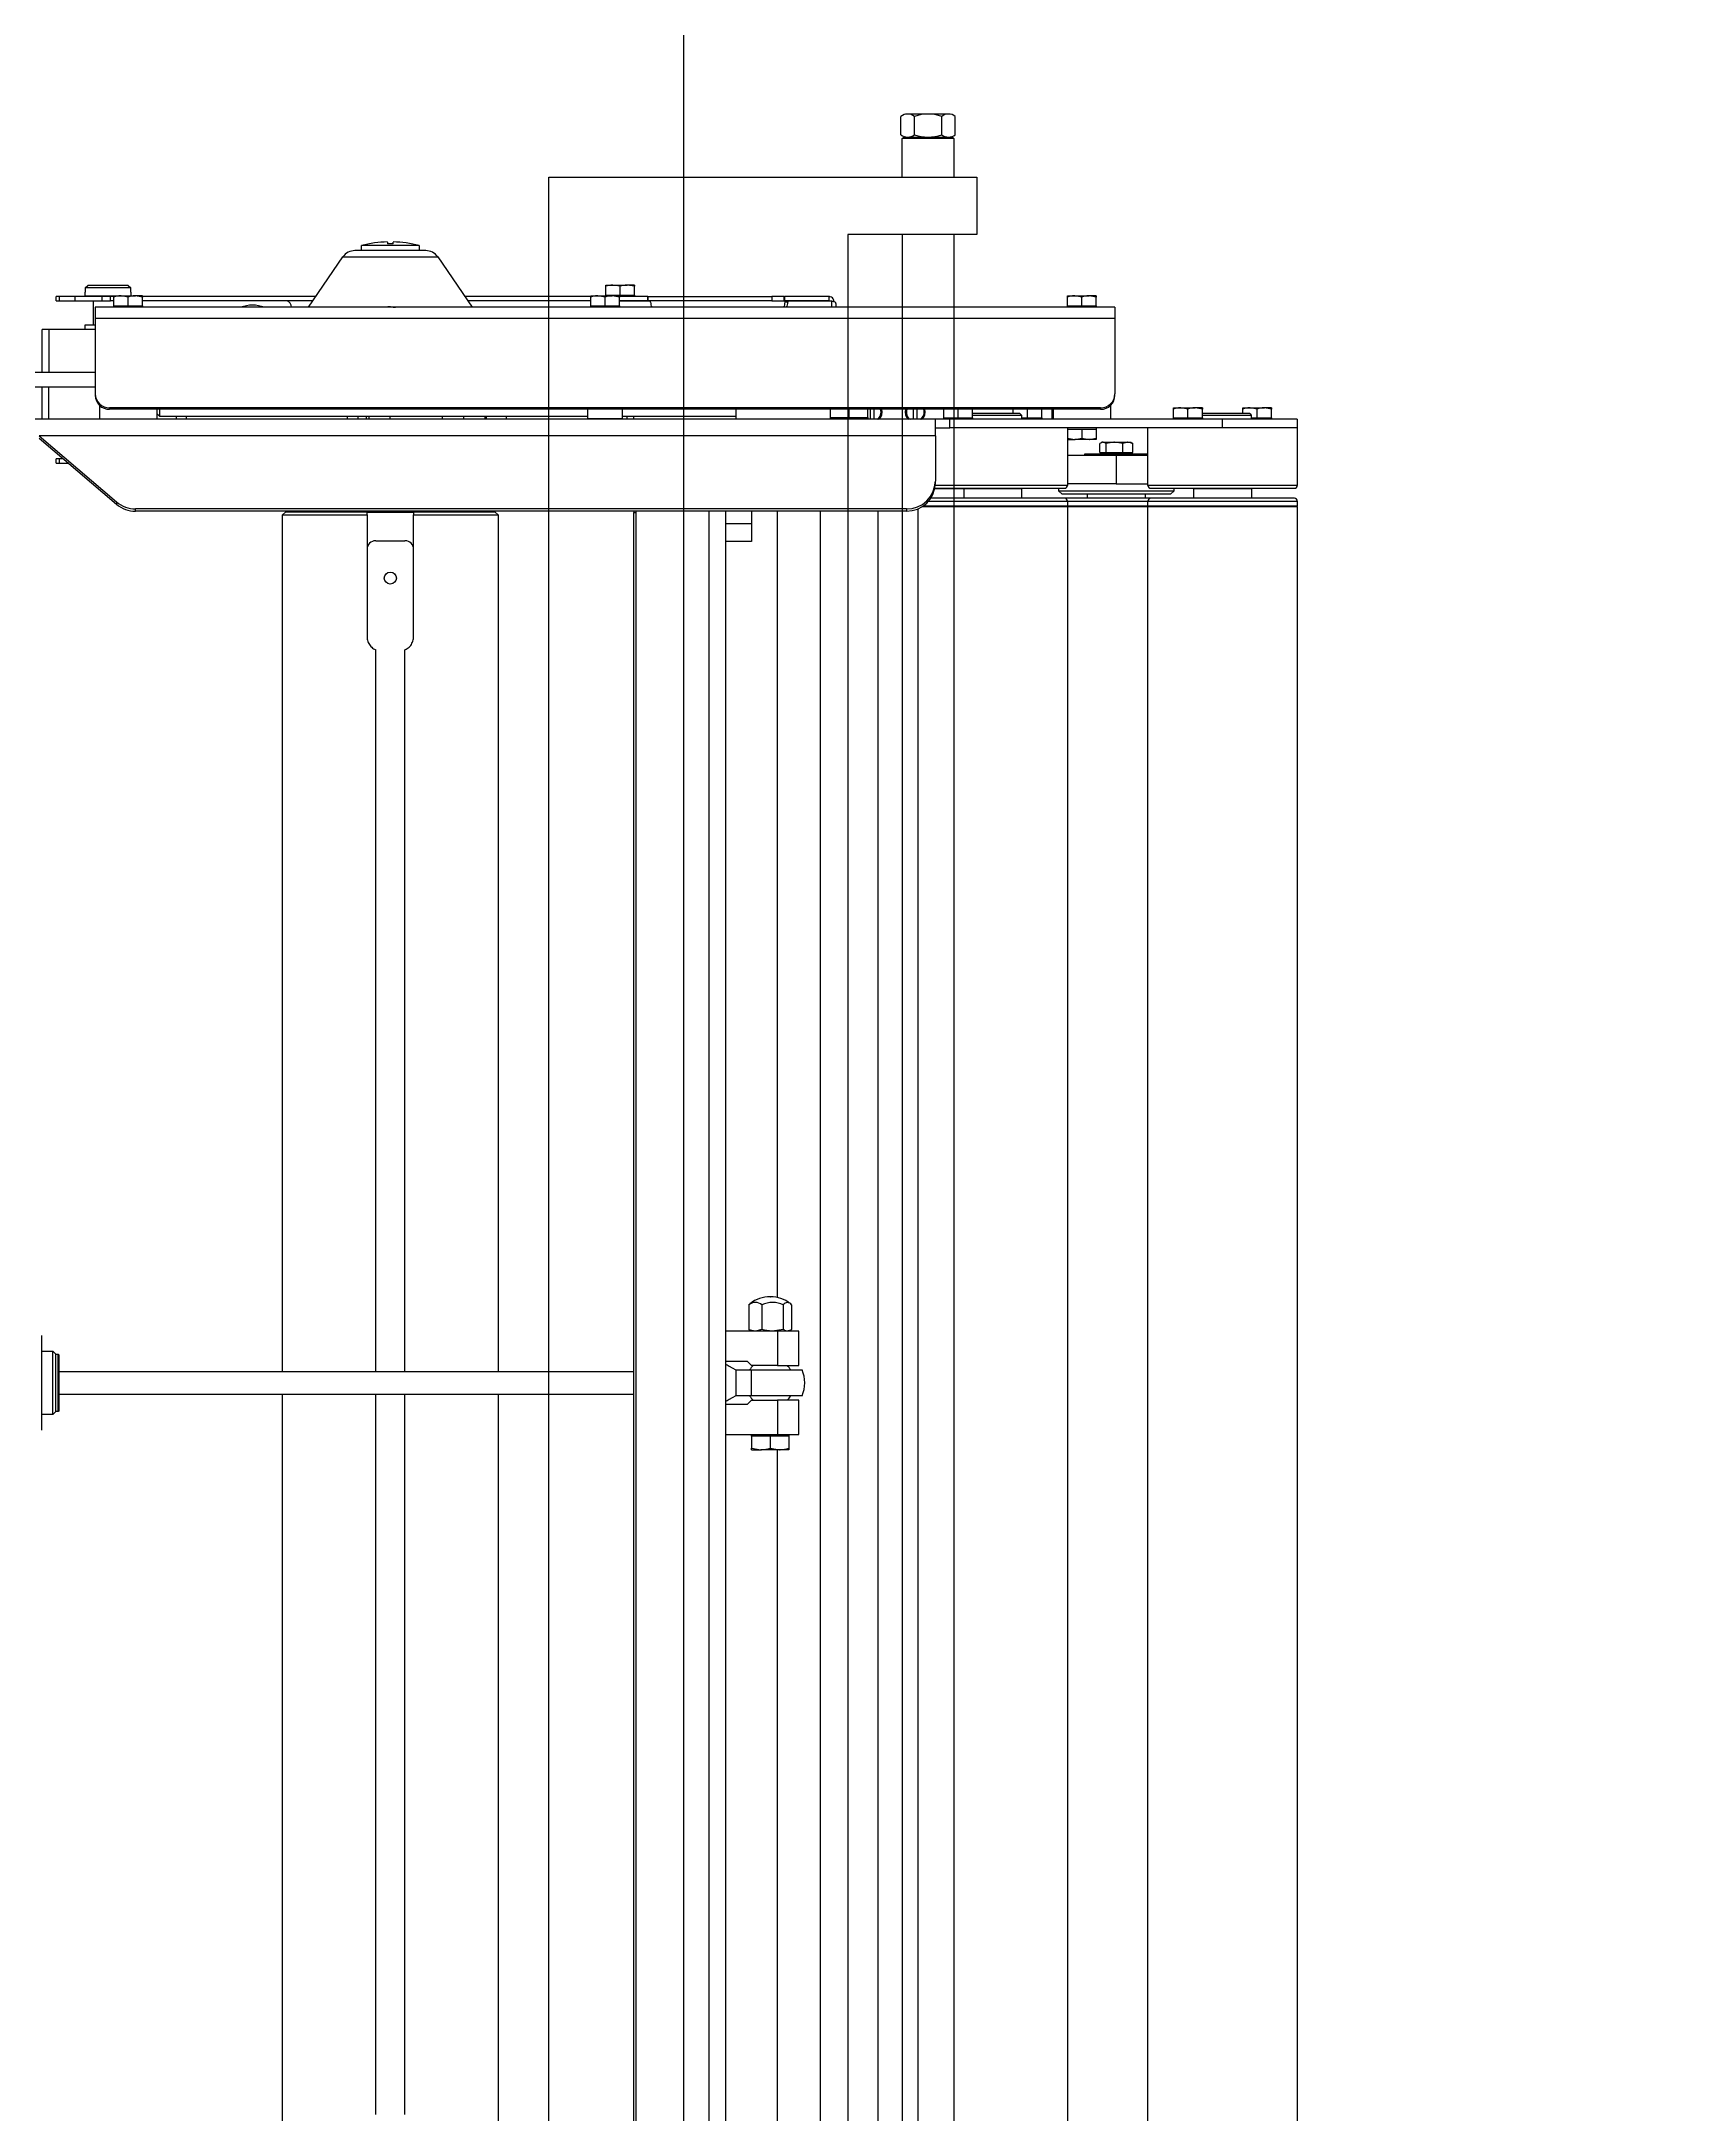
# Model space of a CAD drawing. Header units: inches. Extents: x -955375 to 106222, y -96450 to 64845.
# Drawn here: x 16729 to 17300, y 27020 to 27742 of the extents above; entities that cross this region are included whole.
import ezdxf

# ---------------------------------------------------------------- set-up
doc = ezdxf.new("R2010")
doc.units = ezdxf.units.IN
doc.header["$MEASUREMENT"] = 0
doc.linetypes.add('CONTINUA', pattern=[0])
doc.layers.add('ACHUTECH', color=24, linetype='Continuous', lineweight=18)
doc.layers.add('DIBUJO', color=2, linetype='Continuous')
doc.layers.add('P-EQUIPO NUEVO', color=134, linetype='Continuous')
doc.styles.get("Standard").update_dxf_attribs({"font": 'isocp2.shx'})
doc.dimstyles.new('SUPERPEQUEÑA', dxfattribs={"dimtxt": 0.1, "dimasz": 0.05, "dimexe": 0.1, "dimexo": 0.15, "dimgap": 0.05, "dimtad": 1, "dimzin": 0, "dimdsep": 46, "dimtxsty": 'Standard', "dimblk1": 'CRUZZ', "dimblk2": 'CRUZZ', "dimsah": 1, "dimcen": 0.03, "dimse1": 1, "dimse2": 1, "dimclrd": 109, "dimclre": 4, "dimclrt": 173, "dimadec": 0, "dimazin": 0, "dimtfac": 1, "dimtix": 1, "dimtmove": 1, "dimatfit": 3, "dimldrblk": 'CRUZZ', "dimfxl": 1, "dimtolj": 1, "dimtzin": 0, "dimlwd": -1, "dimarcsym": 0})

# ---------------------------------------------------------------- blocks, each defined once
blk = doc.blocks.new('CRUZ')
at = {"layer": 'DIBUJO', "color": 7, "lineweight": -3}
for p, q in [((-0.2, 0), (0.2, 0)), ((0, 0.2), (0, -0.2))]:
    blk.add_line(p, q, dxfattribs=at)
at = {"layer": 'DIBUJO', "color": 7, "lineweight": -3, "const_width": 0.05}
blk.add_lwpolyline([(0, 0, 1), (0, 0, 1)], format="xyb", close=True, dxfattribs=at)
blk = doc.blocks.new('CRUZZ')
at = {"layer": 'DIBUJO', "color": 3, "xscale": 10, "yscale": 10, "zscale": 10}
blk.add_blockref('CRUZ', (0, 0), dxfattribs=at)
blk = doc.blocks.new('*D185')
at = {"layer": 'ACHUTECH', "color": 7, "ltscale": 500, "transparency": 16777216}
blk.add_line((5118.65, 54499.15), (5118.65, 25409.93), dxfattribs=at)
at = {"layer": 'Defpoints', "color": 0, "linetype": 'CONTINUA', "ltscale": 500, "transparency": 16777216}
for p in [(26169.23, 54499.2), (5118.65, 25409.88), (6592.24, 25409.88)]:
    blk.add_point(p, dxfattribs=at)
at = {"layer": 'ACHUTECH', "color": 7, "linetype": 'CONTINUA', "ltscale": 500, "transparency": 16777216, "xscale": 0.05, "yscale": 0.05, "zscale": 0.05}
for p, rotation in [((5118.65, 54499.2), 90), ((5118.65, 25409.88), 270)]:
    blk.add_blockref('CRUZZ', p, dxfattribs=dict(at, rotation=rotation))
at = {"layer": 'ACHUTECH', "color": 7, "linetype": 'CONTINUA', "lineweight": 13, "ltscale": 500, "transparency": 16777216, "insert": (5118.56, 39954.54), "char_height": 0.15, "attachment_point": 5, "rotation": 90}
blk.add_mtext('\\A1;29089.32', dxfattribs=at)
blk = doc.blocks.new('*D201')
at = {"layer": 'ACHUTECH', "color": 7, "ltscale": 500, "transparency": 16777216}
blk.add_line((4340.12, 59153.03), (4340.12, 15437.33), dxfattribs=at)
at = {"layer": 'Defpoints', "color": 0, "linetype": 'CONTINUA', "ltscale": 500, "transparency": 16777216}
for p in [(21639.15, 59153.08), (4340.12, 15437.28), (6285.39, 15437.28)]:
    blk.add_point(p, dxfattribs=at)
at = {"layer": 'ACHUTECH', "color": 7, "linetype": 'CONTINUA', "ltscale": 500, "transparency": 16777216, "xscale": 0.05, "yscale": 0.05, "zscale": 0.05}
for p, rotation in [((4340.12, 59153.08), 90), ((4340.12, 15437.28), 270)]:
    blk.add_blockref('CRUZZ', p, dxfattribs=dict(at, rotation=rotation))
at = {"layer": 'ACHUTECH', "color": 7, "linetype": 'CONTINUA', "lineweight": 13, "ltscale": 500, "transparency": 16777216, "insert": (4340.02, 37295.18), "char_height": 0.15, "attachment_point": 5, "rotation": 90}
blk.add_mtext('\\A1;43715.81', dxfattribs=at)
blk = doc.blocks.new('termoformadora 2')
for p, q in [((132322.17, -8736.22), (132322.17, -9768.45)), ((132369.17, -8828.77), (132369.17, -9667.16)), ((132228.17, -9647.16), (132228.17, -8848.77)), ((132246.17, -9647.16), (132246.17, -8848.77)), ((132265.17, -9647.16), (132265.17, -8848.77)), ((132108.64, -9552.36), (132108.64, -8942.36)), ((132160.64, -8942.36), (132160.64, -9552.36)), ((132188.64, -9552.36), (132188.64, -8942.36)), ((132240.64, -8943.04), (132240.64, -9551.69)), ((132254.64, -9550.89), (132254.64, -8943.84)), ((132274.64, -8943.84), (132274.64, -9550.89)), ((132289.64, -8943.84), (132289.64, -9224.06)), ((132307.64, -8943.84), (132307.64, -9550.89)), ((132313.42, -8943.84), (132313.42, -9550.89)), ((132338.84, -8944.36), (132338.84, -9550.36)), ((132339.62, -8944.36), (132339.62, -9550.36)), ((132386.89, -9243.36), (132386.89, -8948.09)), ((132461.89, -8948.09), (132461.89, -9243.36)), ((132419.29, -8992.59), (132419.29, -9243.36)), ((132429.49, -8992.59), (132429.49, -9243.36)), ((132285.64, -9224.06), (132288.89, -9224.06)), ((132285.64, -9228.76), (132285.64, -9224.65)), ((132288.89, -9224.06), (132295.39, -9224.06)), ((132292.14, -9224.65), (132288.89, -9224.06)), ((132292.14, -9228.76), (132292.14, -9224.65)), ((132298.64, -9224.65), (132295.39, -9224.06)), ((132298.64, -9224.06), (132295.39, -9224.06)), ((132298.64, -9228.76), (132298.64, -9224.65)), ((132282.14, -9229.36), (132282.14, -9241.36)), ((132289.64, -9229.36), (132282.14, -9229.36)), ((132285.64, -9229.36), (132285.64, -9228.76)), ((132285.64, -9228.76), (132288.89, -9228.76)), ((132288.89, -9228.76), (132292.14, -9228.76)), ((132307.64, -9229.36), (132289.64, -9229.36)), ((132289.64, -9241.36), (132289.64, -9229.36)), ((132292.14, -9228.76), (132295.39, -9228.76)), ((132295.39, -9228.76), (132298.64, -9228.76)), ((132298.64, -9228.76), (132298.64, -9229.36)), ((132545.84, -9239.11), (132545.84, -9230.86)), ((132539.84, -9237.56), (132540.04, -9237.36)), ((132539.84, -9257.16), (132539.84, -9237.56)), ((132540.04, -9237.36), (132540.84, -9237.36)), ((132540.04, -9237.36), (132540.04, -9257.36)), ((132540.84, -9237.36), (132541.84, -9236.36)), ((132540.84, -9237.36), (132540.84, -9257.36)), ((132541.84, -9236.36), (132545.84, -9236.36)), ((132541.84, -9236.36), (132541.84, -9258.36)), ((132545.84, -9255.61), (132545.84, -9239.11)), ((132281.02, -9242.86), (132298.75, -9242.86)), ((132282.14, -9241.36), (132289.64, -9241.36)), ((132298.64, -9241.36), (132289.64, -9241.36)), ((132300.14, -9239.86), (132298.64, -9241.36)), ((132298.75, -9242.86), (132304.14, -9242.86)), ((132298.75, -9251.86), (132298.75, -9242.86)), ((132300.14, -9239.86), (132307.64, -9239.86)), ((132304.14, -9242.86), (132305.44, -9242.11)), ((132304.14, -9251.86), (132304.14, -9242.86)), ((132305.44, -9242.11), (132306.46, -9241.53)), ((132306.46, -9241.53), (132307.15, -9241.13)), ((132307.15, -9241.13), (132307.5, -9240.93)), ((132307.5, -9240.93), (132307.55, -9240.9)), ((132307.55, -9240.9), (132307.64, -9240.9)), ((132339.62, -9243.36), (132539.84, -9243.36)), ((132298.75, -9251.86), (132281.02, -9251.86)), ((132282.14, -9253.36), (132282.14, -9265.36)), ((132289.64, -9253.36), (132282.14, -9253.36)), ((132289.64, -9253.36), (132298.64, -9253.36)), ((132289.64, -9265.36), (132289.64, -9253.36)), ((132298.64, -9253.36), (132300.14, -9254.86)), ((132304.14, -9251.86), (132298.75, -9251.86)), ((132305.44, -9252.62), (132304.14, -9251.86)), ((132306.46, -9253.2), (132305.44, -9252.62)), ((132307.15, -9253.6), (132306.46, -9253.2)), ((132307.5, -9253.8), (132307.15, -9253.6)), ((132307.55, -9253.83), (132307.5, -9253.8)), ((132307.64, -9253.83), (132307.55, -9253.83)), ((132539.84, -9251.36), (132339.62, -9251.36)), ((132386.89, -9549.59), (132386.89, -9251.36)), ((132419.29, -9251.36), (132419.29, -9502.59)), ((132429.49, -9251.36), (132429.49, -9502.59)), ((132461.89, -9251.36), (132461.89, -9549.59)), ((132307.64, -9254.86), (132300.14, -9254.86)), ((132540.04, -9257.36), (132539.84, -9257.16)), ((132540.84, -9257.36), (132540.04, -9257.36)), ((132541.84, -9258.36), (132540.84, -9257.36)), ((132545.84, -9258.36), (132541.84, -9258.36)), ((132545.84, -9263.86), (132545.84, -9255.61)), ((132282.14, -9265.36), (132289.64, -9265.36)), ((132284.7, -9274.57), (132284.7, -9265.95)), ((132285.11, -9265.67), (132285.64, -9265.36)), ((132287.58, -9265.95), (132291.3, -9265.36)), ((132287.58, -9274.57), (132287.58, -9265.95)), ((132289.64, -9265.36), (132307.64, -9265.36)), ((132295.02, -9265.95), (132297.3, -9265.36)), ((132295.02, -9274.57), (132295.02, -9265.95)), ((132298.64, -9265.36), (132299.18, -9265.67)), ((132299.58, -9265.95), (132299.16, -9265.74)), ((132299.58, -9274.57), (132299.58, -9265.95)), ((132299.18, -9274.96), (132299.24, -9274.91)), ((132299.24, -9274.91), (132299.58, -9274.57)), ((132289.64, -9277.09), (132289.64, -9550.89)), ((132292.21, -9277.36), (132292.07, -9277.36)), ((132292.21, -9277.36), (132292.21, -9277.36)), ((132416.29, -9507.17), (132416.29, -9549.59)), ((132432.49, -9549.59), (132432.49, -9507.17)), ((132298.64, -9540.36), (132307.64, -9540.36)), ((132298.64, -9546.47), (132298.64, -9540.36)), ((132429.49, -9540.59), (132419.29, -9540.59)), ((132298.64, -9550.89), (132298.64, -9546.47)), ((132298.64, -9546.47), (132307.64, -9546.47)), ((132387.89, -9550.59), (132386.89, -9549.59)), ((132416.29, -9549.59), (132386.89, -9549.59)), ((132416.29, -9550.59), (132416.29, -9549.59)), ((132461.89, -9549.59), (132432.49, -9549.59)), ((132432.49, -9549.59), (132432.49, -9550.59)), ((132461.89, -9549.59), (132460.89, -9550.59)), ((132108.64, -9552.66), (132108.94, -9552.36)), ((132108.64, -9552.36), (132160.64, -9552.36)), ((132108.64, -9554.36), (132108.64, -9552.66)), ((132108.64, -9552.66), (132160.64, -9552.66)), ((132160.64, -9554.36), (132108.64, -9554.36)), ((132109.64, -9555.36), (132159.64, -9555.36)), ((132124.64, -9558.76), (132124.64, -9555.36)), ((132144.64, -9555.36), (132144.64, -9558.76)), ((132151.64, -9557.86), (132152.64, -9556.86)), ((132190.64, -9556.86), (132152.64, -9556.86)), ((132159.64, -9555.36), (132189.64, -9555.36)), ((132160.34, -9552.36), (132160.64, -9552.66)), ((132160.64, -9552.36), (132188.64, -9552.36)), ((132160.64, -9552.66), (132160.64, -9554.36)), ((132160.64, -9552.66), (132188.64, -9552.66)), ((132188.64, -9554.36), (132160.64, -9554.36)), ((132161.64, -9556.86), (132161.64, -9555.36)), ((132181.64, -9555.36), (132181.64, -9556.86)), ((132188.64, -9552.66), (132188.94, -9552.36)), ((132188.64, -9552.36), (132239.33, -9552.36)), ((132188.64, -9554.36), (132188.64, -9552.66)), ((132188.64, -9552.66), (132238.86, -9552.66)), ((132236.96, -9554.36), (132188.64, -9554.36)), ((132189.64, -9555.36), (132236.2, -9555.36)), ((132190.64, -9556.86), (132191.64, -9557.86)), ((132204.64, -9558.76), (132204.64, -9555.36)), ((132224.64, -9555.36), (132224.64, -9558.76)), ((132244.64, -9550.89), (132513.11, -9550.89)), ((132244.64, -9551.66), (132244.64, -9550.89)), ((132244.64, -9551.66), (132513.11, -9551.66)), ((132338.84, -9550.36), (132338.83, -9550.89)), ((132339.62, -9550.36), (132338.84, -9550.36)), ((132339.61, -9550.89), (132339.62, -9550.36)), ((132387.89, -9550.59), (132416.29, -9550.59)), ((132399.39, -9550.89), (132399.39, -9550.59)), ((132432.49, -9550.59), (132416.29, -9550.59)), ((132432.49, -9550.59), (132460.89, -9550.59)), ((132449.39, -9550.59), (132449.39, -9550.89)), ((132513.11, -9550.89), (132513.11, -9551.66)), ((132546.68, -9576.31), (132519.73, -9553.31)), ((132519.73, -9554.08), (132519.73, -9553.31)), ((132546.68, -9577.08), (132519.73, -9554.08)), ((132108.64, -9579.86), (132108.64, -9559.86)), ((132108.64, -9559.86), (132160.64, -9559.86)), ((132159.64, -9558.86), (132109.64, -9558.86)), ((132124.74, -9558.86), (132124.64, -9558.76)), ((132144.64, -9558.76), (132124.64, -9558.76)), ((132144.64, -9558.76), (132144.54, -9558.86)), ((132151.64, -9558.86), (132151.64, -9557.86)), ((132151.64, -9557.86), (132191.64, -9557.86)), ((132160.64, -9559.86), (132160.64, -9579.86)), ((132171.64, -9560.36), (132160.64, -9560.36)), ((132171.64, -9560.36), (132188.64, -9560.36)), ((132171.64, -9570.36), (132171.64, -9560.36)), ((132188.64, -9579.86), (132188.64, -9559.86)), ((132188.64, -9559.86), (132234.67, -9559.86)), ((132234.8, -9558.86), (132189.64, -9558.86)), ((132191.64, -9557.86), (132191.64, -9558.86)), ((132204.74, -9558.86), (132204.64, -9558.76)), ((132224.64, -9558.76), (132204.64, -9558.76)), ((132224.64, -9558.76), (132224.54, -9558.86)), ((132224.74, -9558.86), (132224.64, -9558.76)), ((132234.81, -9558.76), (132224.64, -9558.76)), ((132234.64, -9560.55), (132234.64, -9561.32)), ((132234.64, -9577.08), (132234.64, -9561.32)), ((132171.64, -9570.36), (132160.64, -9570.36)), ((132182.64, -9570.86), (132160.64, -9570.86)), ((132167.67, -9571.36), (132165.92, -9571.36)), ((132165.92, -9571.36), (132165.92, -9574.42)), ((132166.64, -9571.36), (132166.64, -9570.86)), ((132169.43, -9571.36), (132167.67, -9571.36)), ((132172.29, -9571.36), (132169.43, -9571.36)), ((132169.43, -9571.36), (132169.43, -9574.42)), ((132188.64, -9570.36), (132171.64, -9570.36)), ((132175.16, -9571.36), (132172.29, -9571.36)), ((132175.16, -9571.36), (132175.16, -9574.42)), ((132176.26, -9571.36), (132175.16, -9571.36)), ((132177.37, -9571.36), (132176.26, -9571.36)), ((132176.64, -9570.86), (132176.64, -9571.36)), ((132177.37, -9571.36), (132177.37, -9574.42)), ((132182.64, -9570.36), (132182.64, -9570.86)), ((132539.52, -9567.61), (132536.5, -9567.61)), ((132538.25, -9569.11), (132539.52, -9569.11)), ((132540.7, -9567.61), (132539.52, -9567.61)), ((132539.52, -9567.61), (132539.52, -9569.11)), ((132539.52, -9569.11), (132540.7, -9569.11)), ((132540.7, -9567.61), (132540.7, -9569.11)), ((132165.92, -9574.42), (132167.67, -9574.86)), ((132166.64, -9574.86), (132166.23, -9574.63)), ((132167.67, -9574.86), (132166.64, -9574.86)), ((132172.29, -9574.86), (132167.67, -9574.86)), ((132169.43, -9574.42), (132172.29, -9574.86)), ((132176.26, -9574.86), (132172.29, -9574.86)), ((132176.26, -9574.86), (132176.64, -9574.86)), ((132177.06, -9574.63), (132176.64, -9574.86)), ((132178.64, -9575.86), (132181.14, -9575.86)), ((132178.64, -9579.36), (132178.64, -9576.31)), ((132181.14, -9575.86), (132186.14, -9575.86)), ((132183.64, -9576.31), (132181.14, -9575.86)), ((132183.64, -9579.36), (132183.64, -9576.31)), ((132188.64, -9576.31), (132186.14, -9575.86)), ((132188.64, -9575.86), (132186.14, -9575.86)), ((132234.64, -9577.08), (132234.64, -9582.86)), ((132234.64, -9577.08), (132546.68, -9577.08)), ((132108.64, -9582.86), (132108.64, -9579.86)), ((132108.64, -9579.86), (132134.64, -9579.86)), ((132108.64, -9582.86), (132134.64, -9582.86)), ((132117.6, -9583.36), (132117.6, -9582.86)), ((132120.1, -9583.36), (132117.6, -9583.36)), ((132117.6, -9583.36), (132117.6, -9586.42)), ((132122.6, -9583.36), (132120.1, -9583.36)), ((132124.69, -9583.36), (132122.6, -9583.36)), ((132122.6, -9583.36), (132122.6, -9586.42)), ((132124.69, -9584.36), (132124.69, -9582.86)), ((132125.19, -9584.86), (132124.69, -9584.36)), ((132141.69, -9584.36), (132124.69, -9584.36)), ((132125.19, -9584.86), (132140.07, -9584.86)), ((132127.6, -9584.86), (132127.6, -9586.42)), ((132134.64, -9579.86), (132229.64, -9579.86)), ((132134.64, -9579.86), (132134.64, -9582.86)), ((132134.64, -9582.86), (132229.64, -9582.86)), ((132140.07, -9584.86), (132141.69, -9584.86)), ((132141.69, -9583.36), (132141.69, -9582.86)), ((132144.19, -9583.36), (132141.69, -9583.36)), ((132141.69, -9583.36), (132141.69, -9586.42)), ((132146.69, -9583.36), (132144.19, -9583.36)), ((132149.19, -9583.36), (132146.69, -9583.36)), ((132146.69, -9583.36), (132146.69, -9586.42)), ((132151.69, -9583.36), (132149.19, -9583.36)), ((132151.69, -9582.86), (132151.69, -9583.36)), ((132151.69, -9583.36), (132151.69, -9586.42)), ((132173.64, -9587.73), (132173.64, -9582.86)), ((132178.64, -9579.86), (132178.64, -9579.36)), ((132178.64, -9579.36), (132181.14, -9579.36)), ((132181.14, -9579.36), (132183.64, -9579.36)), ((132183.64, -9579.36), (132186.14, -9579.36)), ((132186.14, -9579.36), (132188.64, -9579.36)), ((132193.64, -9586.35), (132193.64, -9582.86)), ((132193.64, -9584.86), (132194.14, -9584.36)), ((132194.14, -9586.35), (132194.14, -9582.86)), ((132197.6, -9583.36), (132197.6, -9582.86)), ((132200.1, -9583.36), (132197.6, -9583.36)), ((132197.6, -9583.36), (132197.6, -9586.35)), ((132202.6, -9583.36), (132200.1, -9583.36)), ((132202.6, -9583.36), (132202.6, -9586.35)), ((132204.69, -9583.36), (132202.6, -9583.36)), ((132204.69, -9584.36), (132204.69, -9582.86)), ((132205.19, -9584.86), (132204.69, -9584.36)), ((132221.69, -9584.36), (132204.69, -9584.36)), ((132205.19, -9584.86), (132220.07, -9584.86)), ((132207.6, -9584.86), (132207.6, -9586.35)), ((132220.07, -9584.86), (132221.69, -9584.86)), ((132221.69, -9583.36), (132221.69, -9582.86)), ((132224.19, -9583.36), (132221.69, -9583.36)), ((132221.69, -9583.36), (132221.69, -9586.35)), ((132226.69, -9583.36), (132224.19, -9583.36)), ((132226.69, -9583.36), (132226.69, -9586.35)), ((132229.19, -9583.36), (132226.69, -9583.36)), ((132231.69, -9583.36), (132229.19, -9583.36)), ((132234.64, -9579.86), (132229.64, -9579.86)), ((132229.64, -9579.86), (132229.64, -9582.86)), ((132229.64, -9582.86), (132234.64, -9582.86)), ((132231.69, -9582.86), (132231.69, -9583.36)), ((132231.69, -9583.36), (132231.69, -9586.35)), ((132234.64, -9582.86), (132555.39, -9582.86)), ((132241.04, -9586.35), (132241.04, -9582.86)), ((132242.24, -9582.86), (132242.24, -9586.35)), ((132256.04, -9586.35), (132256.04, -9582.86)), ((132257.24, -9582.86), (132257.24, -9586.35)), ((132258.14, -9583.46), (132258.14, -9582.86)), ((132261.39, -9583.46), (132258.14, -9583.46)), ((132258.14, -9583.46), (132258.14, -9586.35)), ((132264.64, -9583.46), (132261.39, -9583.46)), ((132267.89, -9583.46), (132264.64, -9583.46)), ((132264.64, -9583.46), (132264.64, -9586.35)), ((132271.14, -9583.46), (132267.89, -9583.46)), ((132271.14, -9582.86), (132271.14, -9583.46)), ((132271.14, -9583.46), (132271.14, -9586.35)), ((132304.14, -9586.35), (132304.14, -9582.86)), ((132304.14, -9583.86), (132343.64, -9583.86)), ((132339.69, -9583.86), (132339.69, -9582.86)), ((132341.89, -9582.86), (132341.89, -9583.86)), ((132343.64, -9583.06), (132343.84, -9582.86)), ((132343.64, -9586.35), (132343.64, -9583.06)), ((132343.64, -9583.06), (132355.64, -9583.06)), ((132355.44, -9582.86), (132355.64, -9583.06)), ((132355.64, -9583.06), (132355.64, -9586.35)), ((132355.64, -9583.86), (132504.64, -9583.86)), ((132383.89, -9582.86), (132383.89, -9583.86)), ((132390.89, -9582.86), (132390.89, -9583.86)), ((132391.39, -9582.86), (132391.39, -9583.86)), ((132398.89, -9583.86), (132398.89, -9582.86)), ((132406.39, -9583.86), (132406.39, -9582.86)), ((132424.39, -9582.86), (132424.39, -9583.86)), ((132431.89, -9583.86), (132431.89, -9582.86)), ((132432.83, -9583.86), (132432.83, -9582.86)), ((132435.58, -9582.86), (132435.58, -9583.86)), ((132439.37, -9583.86), (132439.37, -9582.86)), ((132495.33, -9582.86), (132495.33, -9583.86)), ((132498.92, -9583.86), (132498.92, -9582.86)), ((132504.64, -9583.86), (132505.64, -9584.86)), ((132504.64, -9583.86), (132504.64, -9586.35)), ((132505.64, -9586.35), (132505.64, -9582.86)), ((132525.64, -9587.73), (132525.64, -9582.86)), ((132543.24, -9582.86), (132543.24, -9594.11)), ((132545.6, -9582.86), (132545.6, -9594.11)), ((132117.6, -9586.42), (132120.1, -9586.86)), ((132117.6, -9586.86), (132120.1, -9586.86)), ((132125.1, -9586.86), (132120.1, -9586.86)), ((132122.6, -9586.42), (132125.1, -9586.86)), ((132127.6, -9586.86), (132125.1, -9586.86)), ((132141.69, -9586.42), (132144.19, -9586.86)), ((132141.69, -9586.86), (132144.19, -9586.86)), ((132149.19, -9586.86), (132144.19, -9586.86)), ((132146.69, -9586.42), (132149.19, -9586.86)), ((132151.69, -9586.86), (132149.19, -9586.86)), ((132172.14, -9591.18), (132172.14, -9591.69)), ((132172.14, -9618.01), (132172.14, -9591.69)), ((132177.14, -9586.35), (132522.14, -9586.35)), ((132177.14, -9586.86), (132177.14, -9586.35)), ((132177.14, -9586.86), (132522.14, -9586.86)), ((132522.14, -9586.35), (132522.14, -9586.86)), ((132527.14, -9591.69), (132527.14, -9591.18)), ((132527.14, -9618.01), (132527.14, -9591.69)), ((132527.14, -9594.11), (132658.89, -9594.11)), ((132527.14, -9599.11), (132658.89, -9599.11)), ((132543.24, -9614.11), (132543.24, -9599.11)), ((132545.6, -9599.11), (132545.6, -9614.11)), ((132527.14, -9614.11), (132543.24, -9614.11)), ((132530.68, -9614.11), (132530.68, -9615.71)), ((132543.24, -9614.11), (132545.6, -9614.11)), ((132172.14, -9621.86), (132172.14, -9618.01)), ((132172.14, -9618.01), (132527.14, -9618.01)), ((132172.14, -9621.86), (132527.14, -9621.86)), ((132178.64, -9622.36), (132178.64, -9621.86)), ((132188.64, -9621.86), (132188.64, -9622.36)), ((132269.35, -9623.24), (132269.35, -9621.86)), ((132270.73, -9621.86), (132270.73, -9624.04)), ((132344.64, -9622.36), (132344.64, -9621.86)), ((132354.64, -9621.86), (132354.64, -9622.36)), ((132407.9, -9639.43), (132395.93, -9621.86)), ((132423.38, -9621.97), (132422.54, -9621.86)), ((132424.32, -9622.01), (132423.38, -9621.97)), ((132424.46, -9622.01), (132424.32, -9622.01)), ((132424.46, -9622.01), (132424.46, -9622.01)), ((132452.86, -9621.86), (132440.88, -9639.43)), ((132510.64, -9622.36), (132510.64, -9621.86)), ((132520.64, -9621.86), (132520.64, -9622.36)), ((132530.68, -9615.71), (132527.14, -9615.71)), ((132527.14, -9621.86), (132527.14, -9618.01)), ((132527.68, -9615.71), (132527.68, -9624.11)), ((132181.14, -9622.36), (132178.64, -9622.36)), ((132178.64, -9622.36), (132178.64, -9625.42)), ((132178.64, -9625.42), (132181.14, -9625.86)), ((132178.64, -9625.86), (132181.14, -9625.86)), ((132183.64, -9622.36), (132181.14, -9622.36)), ((132186.14, -9625.86), (132181.14, -9625.86)), ((132183.64, -9622.36), (132183.64, -9625.42)), ((132186.14, -9622.36), (132183.64, -9622.36)), ((132183.64, -9625.42), (132186.14, -9625.86)), ((132188.64, -9622.36), (132186.14, -9622.36)), ((132188.64, -9625.86), (132186.14, -9625.86)), ((132188.64, -9622.36), (132188.64, -9625.42)), ((132270.73, -9624.04), (132286, -9624.04)), ((132271.75, -9625.61), (132271.75, -9624.11)), ((132271.75, -9624.11), (132287.01, -9624.11)), ((132271.75, -9625.61), (132287.01, -9625.61)), ((132286, -9624.04), (132286, -9623.61)), ((132286, -9623.61), (132286.97, -9623.61)), ((132286.97, -9624.04), (132286, -9624.04)), ((132286.97, -9623.61), (132286.97, -9624.04)), ((132287.01, -9624.11), (132287.01, -9625.61)), ((132287.29, -9624.11), (132287.01, -9624.11)), ((132287.29, -9625.61), (132287.01, -9625.61)), ((132291.52, -9624.11), (132287.29, -9624.11)), ((132287.29, -9624.11), (132287.29, -9625.61)), ((132287.29, -9625.61), (132291.52, -9625.61)), ((132291.52, -9624.11), (132334.72, -9624.11)), ((132291.52, -9625.61), (132291.52, -9624.11)), ((132334.72, -9625.61), (132291.52, -9625.61)), ((132333.77, -9623.61), (132333.77, -9624.04)), ((132333.77, -9624.04), (132344.64, -9624.04)), ((132334.79, -9624.11), (132334.72, -9624.11)), ((132334.72, -9624.11), (132334.72, -9625.61)), ((132334.72, -9625.61), (132334.79, -9625.61)), ((132334.79, -9625.61), (132334.79, -9624.11)), ((132334.79, -9624.11), (132344.64, -9624.11)), ((132334.79, -9625.61), (132344.64, -9625.61)), ((132339.39, -9626.11), (132339.39, -9625.61)), ((132341.89, -9626.11), (132339.39, -9626.11)), ((132339.39, -9626.11), (132339.39, -9629.17)), ((132339.39, -9629.17), (132341.89, -9629.61)), ((132341.39, -9624.11), (132341.39, -9624.04)), ((132344.39, -9626.11), (132341.89, -9626.11)), ((132346.89, -9626.11), (132344.39, -9626.11)), ((132344.39, -9626.11), (132344.39, -9629.17)), ((132344.39, -9629.17), (132346.89, -9629.61)), ((132347.14, -9622.36), (132344.64, -9622.36)), ((132344.64, -9622.36), (132344.64, -9625.42)), ((132344.64, -9625.42), (132347.14, -9625.86)), ((132344.64, -9625.86), (132347.14, -9625.86)), ((132349.39, -9626.11), (132346.89, -9626.11)), ((132349.64, -9622.36), (132347.14, -9622.36)), ((132352.14, -9625.86), (132347.14, -9625.86)), ((132349.39, -9625.86), (132349.39, -9626.11)), ((132349.39, -9626.11), (132349.39, -9629.17)), ((132352.14, -9622.36), (132349.64, -9622.36)), ((132349.64, -9622.36), (132349.64, -9625.42)), ((132349.64, -9625.42), (132352.14, -9625.86)), ((132354.64, -9622.36), (132352.14, -9622.36)), ((132354.64, -9625.86), (132352.14, -9625.86)), ((132354.64, -9622.36), (132354.64, -9625.42)), ((132354.64, -9624.11), (132397.46, -9624.11)), ((132354.64, -9625.61), (132398.48, -9625.61)), ((132450.3, -9625.61), (132510.64, -9625.61)), ((132451.32, -9624.11), (132510.64, -9624.11)), ((132513.14, -9622.36), (132510.64, -9622.36)), ((132510.64, -9622.36), (132510.64, -9625.42)), ((132510.64, -9625.42), (132513.14, -9625.86)), ((132510.64, -9625.86), (132513.14, -9625.86)), ((132515.64, -9622.36), (132513.14, -9622.36)), ((132518.14, -9625.86), (132513.14, -9625.86)), ((132514.68, -9627.11), (132514.68, -9625.86)), ((132514.74, -9627.11), (132514.68, -9627.11)), ((132514.74, -9627.11), (132514.74, -9628.61)), ((132514.74, -9628.61), (132530.62, -9628.61)), ((132515.65, -9629.51), (132514.74, -9628.61)), ((132518.14, -9622.36), (132515.64, -9622.36)), ((132515.64, -9622.36), (132515.64, -9625.42)), ((132515.64, -9625.42), (132518.14, -9625.86)), ((132520.64, -9622.36), (132518.14, -9622.36)), ((132520.64, -9625.86), (132518.14, -9625.86)), ((132520.62, -9625.71), (132530.68, -9625.71)), ((132520.64, -9622.36), (132520.64, -9625.42)), ((132520.64, -9624.11), (132521.78, -9624.11)), ((132520.64, -9625.61), (132521.78, -9625.61)), ((132524.87, -9624.11), (132521.78, -9624.11)), ((132521.78, -9624.11), (132521.78, -9625.61)), ((132521.78, -9625.61), (132524.87, -9625.61)), ((132534.14, -9624.11), (132524.87, -9624.11)), ((132524.87, -9625.61), (132524.87, -9624.11)), ((132524.87, -9625.61), (132534.14, -9625.61)), ((132530.62, -9628.61), (132529.71, -9629.51)), ((132530.68, -9627.11), (132530.62, -9627.11)), ((132530.62, -9628.61), (132530.62, -9627.11)), ((132530.68, -9625.71), (132530.68, -9627.11)), ((132539.52, -9624.11), (132534.14, -9624.11)), ((132534.14, -9624.11), (132534.14, -9625.61)), ((132534.14, -9625.61), (132539.52, -9625.61)), ((132540.7, -9624.11), (132539.52, -9624.11)), ((132539.52, -9624.11), (132539.52, -9625.61)), ((132539.52, -9625.61), (132540.7, -9625.61)), ((132540.7, -9624.11), (132540.7, -9625.61)), ((132339.39, -9629.61), (132341.89, -9629.61)), ((132346.89, -9629.61), (132341.89, -9629.61)), ((132349.39, -9629.61), (132346.89, -9629.61)), ((132515.65, -9629.51), (132529.71, -9629.51)), ((132440.88, -9639.43), (132407.9, -9639.43)), ((132412.04, -9641.61), (132436.75, -9641.61)), ((132414.39, -9643.41), (132414.39, -9641.61)), ((132414.39, -9643.41), (132434.39, -9643.41)), ((132434.39, -9641.61), (132434.39, -9643.41)), ((132220.17, -9647.16), (132265.17, -9647.16)), ((132220.17, -9667.16), (132220.17, -9647.16)), ((132423.39, -9643.93), (132423.39, -9644.6)), ((132425.39, -9644.6), (132425.39, -9643.93)), ((132265.17, -9667.16), (132220.17, -9667.16)), ((132228.17, -9680.66), (132228.17, -9667.16)), ((132246.17, -9667.16), (132246.17, -9680.66)), ((132369.17, -9667.16), (132265.17, -9667.16)), ((132227.72, -9681.97), (132227.72, -9688.35)), ((132228.17, -9680.66), (132246.17, -9680.66)), ((132228.67, -9681.16), (132228.17, -9680.66)), ((132245.67, -9681.16), (132228.67, -9681.16)), ((132232.44, -9681.97), (132232.44, -9688.35)), ((132241.89, -9681.97), (132241.89, -9688.35)), ((132246.17, -9680.66), (132245.67, -9681.16)), ((132246.62, -9681.97), (132246.62, -9688.35)), ((132230.08, -9689.16), (132245.08, -9689.16))]:
    blk.add_line(p, q)
blk.add_circle((132424.39, -9527.59), 2.1)
for centre, radius, start, end in [((132292.14, -9247.36), 12, 157.97569, 202.02431), ((132292.14, -9247.36), 8.46, 134.55174, 147.54192), ((132292.14, -9247.36), 8.46, 32.18277, 45.18265), ((132292.14, -9247.36), 8.46, 212.44819, 225.18265), ((132292.14, -9247.36), 8.46, 314.55174, 327.83597), ((132286.14, -9273.57), 1.75, 214.87022, 325.12978), ((132292.14, -9265.87), 11.49, 232.23756, 269.64191), ((132291.3, -9266.03), 9.32, 246.47643, 293.52357), ((132292.14, -9265.87), 11.49, 269.64191, 307.76244), ((132297.3, -9271.56), 3.78, 232.89067, 307.10933), ((132419.29, -9537.59), 3, 180, 270), ((132429.49, -9537.59), 3, 270, 0), ((132109.64, -9554.36), 1, 180, 270), ((132159.64, -9554.36), 1, 270, 0), ((132189.64, -9554.36), 1, 180, 270), ((132244.48, -9560.72), 9.83, 89.02433, 178.98971), ((132244.48, -9561.5), 9.83, 89.02415, 178.98989), ((132513.13, -9561.09), 10.2, 49.71045, 90.1288), ((132513.13, -9561.87), 10.2, 49.70968, 90.12957), ((132109.64, -9559.86), 1, 90, 180), ((132159.64, -9559.86), 1, 0, 90), ((132189.64, -9559.86), 1, 90, 180), ((132241.64, -9585.36), 3.5, 134.41531, 196.30048), ((132241.64, -9585.36), 3.29, 130.516, 197.38111), ((132241.64, -9585.36), 3.09, 125.97685, 198.54155), ((132241.64, -9585.36), 3.09, 341.45845, 54.02315), ((132241.64, -9585.36), 3.29, 342.61889, 49.484), ((132241.64, -9585.36), 3.5, 343.69952, 45.58469), ((132256.64, -9585.36), 3.5, 134.41531, 196.30048), ((132256.64, -9585.36), 3.29, 130.516, 197.38111), ((132256.64, -9585.36), 3.09, 125.97685, 198.54155), ((132177.06, -9591.26), 4.92, 89.02404, 178.99007), ((132177.06, -9591.78), 4.92, 89.02404, 178.99007), ((132522.23, -9591.26), 4.92, 1.01048, 90.97566), ((132522.23, -9591.78), 4.92, 1.01048, 90.97566), ((132289.62, -9623.58), 3.62, 151.78915, 180.60443), ((132290.59, -9623.58), 3.62, 151.78915, 180.60443), ((132330.15, -9623.58), 3.62, 359.39623, 28.20926), ((132424.39, -9610.52), 11.49, 269.64191, 279.268), ((132460.94, -9621.99), 2.15, 176.60856, 261.58041), ((132472.39, -9611.12), 11.49, 249.18443, 269.64191), ((132472.39, -9611.12), 11.49, 269.64191, 290.81557), ((132528.08, -9625.31), 0.4, 228.59038, 270), ((132412.04, -9636.61), 5, 214.28688, 270), ((132424.39, -9602.35), 42.27, 256.31445, 268.6443), ((132424.39, -9602.35), 42.27, 271.3557, 283.68555), ((132436.75, -9636.61), 5, 270, 325.71312), ((132424.39, -9602.35), 41.6, 268.62243, 271.37757), ((132230.08, -9685), 3.85, 52.12112, 127.87888), ((132237.17, -9695.33), 14.18, 70.52878, 109.47122), ((132244.26, -9685), 3.85, 52.12112, 127.87888), ((132230.08, -9685.31), 3.85, 232.12112, 307.87888), ((132237.17, -9674.98), 14.18, 250.52878, 289.47122), ((132244.26, -9685.31), 3.85, 232.12112, 307.87888)]:
    blk.add_arc(centre, radius, start, end)
for points, knots in [([(132288.89, -9224.06), (132288.82, -9224.07), (132287.72, -9224.07), (132286.64, -9224.37), (132285.64, -9224.65)], [0, 0, 0, 0, 0.070217, 1, 1, 1, 1]), ([(132285.64, -9224.65), (132285.64, -9224.41), (132285.64, -9224.1), (132285.64, -9224.07), (132285.64, -9224.06)], [0, 0, 0, 0, 0.758147, 1, 1, 1, 1]), ([(132295.39, -9224.06), (132295.32, -9224.07), (132294.22, -9224.07), (132293.14, -9224.37), (132292.14, -9224.65)], [0, 0, 0, 0, 0.070213, 1, 1, 1, 1]), ([(132298.64, -9224.06), (132298.64, -9224.07), (132298.64, -9224.1), (132298.64, -9224.41), (132298.64, -9224.65)], [0, 0, 0, 0, 0.241853, 1, 1, 1, 1]), ([(132284.7, -9265.95), (132284.8, -9265.88), (132285.26, -9265.53), (132285.75, -9265.44), (132286.14, -9265.36)], [0, 0, 0, 0, 0.20168, 1, 1, 1, 1]), ([(132286.14, -9265.36), (132286.25, -9265.37), (132286.73, -9265.4), (132287.21, -9265.71), (132287.58, -9265.95)], [0, 0, 0, 0, 0.224531, 1, 1, 1, 1]), ([(132291.3, -9265.36), (132291.39, -9265.37), (132292.64, -9265.37), (132293.87, -9265.67), (132295.02, -9265.95)], [0, 0, 0, 0, 0.070216, 1, 1, 1, 1]), ([(132297.3, -9265.36), (132297.36, -9265.37), (132298.13, -9265.37), (132298.88, -9265.67), (132299.58, -9265.95)], [0, 0, 0, 0, 0.070213, 1, 1, 1, 1]), ([(132419.29, -9502.59), (132418.8, -9502.87), (132417.8, -9503.42), (132416.78, -9504.82), (132416.34, -9506.14), (132416.3, -9506.94), (132416.29, -9507.17)], [0, 0, 0, 0, 0.293866, 0.587776, 0.879669, 1, 1, 1, 1]), ([(132432.49, -9507.17), (132432.44, -9506.62), (132432.33, -9505.51), (132431.49, -9504.04), (132430.48, -9503.08), (132429.74, -9502.71), (132429.49, -9502.59)], [0, 0, 0, 0, 0.285127, 0.570108, 0.858972, 1, 1, 1, 1]), ([(132166.24, -9574.61), (132166.21, -9574.6), (132166.1, -9574.57), (132165.99, -9574.48), (132165.92, -9574.42)], [0, 0, 0, 0, 0.293051, 1, 1, 1, 1]), ([(132167.67, -9574.86), (132167.72, -9574.86), (132168.31, -9574.86), (132168.89, -9574.63), (132169.43, -9574.42)], [0, 0, 0, 0, 0.070202, 1, 1, 1, 1]), ([(132172.29, -9574.86), (132172.36, -9574.86), (132173.33, -9574.86), (132174.27, -9574.63), (132175.16, -9574.42)], [0, 0, 0, 0, 0.070201, 1, 1, 1, 1]), ([(132175.16, -9574.42), (132175.23, -9574.47), (132175.59, -9574.74), (132175.97, -9574.81), (132176.26, -9574.86)], [0, 0, 0, 0, 0.210996, 1, 1, 1, 1]), ([(132176.26, -9574.86), (132176.35, -9574.86), (132176.72, -9574.84), (132177.09, -9574.6), (132177.37, -9574.42)], [0, 0, 0, 0, 0.231849, 1, 1, 1, 1]), ([(132181.14, -9575.86), (132181.08, -9575.87), (132180.24, -9575.87), (132179.41, -9576.1), (132178.64, -9576.31)], [0, 0, 0, 0, 0.070202, 1, 1, 1, 1]), ([(132178.64, -9576.31), (132178.64, -9576.13), (132178.64, -9575.89), (132178.64, -9575.87), (132178.64, -9575.86)], [0, 0, 0, 0, 0.768155, 1, 1, 1, 1]), ([(132186.14, -9575.86), (132186.08, -9575.87), (132185.24, -9575.87), (132184.41, -9576.1), (132183.64, -9576.31)], [0, 0, 0, 0, 0.070202, 1, 1, 1, 1]), ([(132117.6, -9586.86), (132117.6, -9586.86), (132117.6, -9586.84), (132117.6, -9586.6), (132117.6, -9586.42)], [0, 0, 0, 0, 0.231855, 1, 1, 1, 1]), ([(132120.1, -9586.86), (132120.16, -9586.86), (132121, -9586.86), (132121.83, -9586.63), (132122.6, -9586.42)], [0, 0, 0, 0, 0.070202, 1, 1, 1, 1]), ([(132125.1, -9586.86), (132125.16, -9586.86), (132126, -9586.86), (132126.83, -9586.63), (132127.6, -9586.42)], [0, 0, 0, 0, 0.070202, 1, 1, 1, 1]), ([(132127.6, -9586.42), (132127.6, -9586.6), (132127.6, -9586.84), (132127.6, -9586.86), (132127.6, -9586.86)], [0, 0, 0, 0, 0.768145, 1, 1, 1, 1]), ([(132141.69, -9586.86), (132141.69, -9586.86), (132141.69, -9586.84), (132141.69, -9586.6), (132141.69, -9586.42)], [0, 0, 0, 0, 0.231845, 1, 1, 1, 1]), ([(132144.19, -9586.86), (132144.25, -9586.86), (132145.09, -9586.86), (132145.92, -9586.63), (132146.69, -9586.42)], [0, 0, 0, 0, 0.070197, 1, 1, 1, 1]), ([(132149.19, -9586.86), (132149.25, -9586.86), (132150.09, -9586.86), (132150.92, -9586.63), (132151.69, -9586.42)], [0, 0, 0, 0, 0.070202, 1, 1, 1, 1]), ([(132151.69, -9586.42), (132151.69, -9586.6), (132151.69, -9586.84), (132151.69, -9586.86), (132151.69, -9586.86)], [0, 0, 0, 0, 0.768155, 1, 1, 1, 1]), ([(132178.64, -9625.86), (132178.64, -9625.86), (132178.64, -9625.84), (132178.64, -9625.6), (132178.64, -9625.42)], [0, 0, 0, 0, 0.231848, 1, 1, 1, 1]), ([(132181.14, -9625.86), (132181.2, -9625.86), (132182.05, -9625.86), (132182.87, -9625.63), (132183.64, -9625.42)], [0, 0, 0, 0, 0.0702, 1, 1, 1, 1]), ([(132186.14, -9625.86), (132186.2, -9625.86), (132187.05, -9625.86), (132187.87, -9625.63), (132188.64, -9625.42)], [0, 0, 0, 0, 0.0702, 1, 1, 1, 1]), ([(132188.64, -9625.42), (132188.64, -9625.6), (132188.64, -9625.84), (132188.64, -9625.86), (132188.64, -9625.86)], [0, 0, 0, 0, 0.768152, 1, 1, 1, 1]), ([(132270.73, -9624.04), (132270.5, -9624.01), (132270.07, -9623.95), (132269.56, -9623.74), (132269.3, -9623.53), (132269.37, -9623.27), (132269.37, -9623.24)], [0, 0, 0, 0, 0.27232, 0.520748, 0.949203, 1, 1, 1, 1]), ([(132269.99, -9623.9), (132270, -9624.06), (132270, -9624.56), (132270.45, -9625.17), (132271.09, -9625.57), (132271.58, -9625.6), (132271.75, -9625.61)], [0, 0, 0, 0, 0.157478, 0.489822, 0.822962, 1, 1, 1, 1]), ([(132271.42, -9624.04), (132271.45, -9624.06), (132271.53, -9624.12), (132271.66, -9624.12), (132271.75, -9624.11)], [0, 0, 0, 0, 0.300951, 1, 1, 1, 1]), ([(132339.39, -9629.61), (132339.39, -9629.61), (132339.39, -9629.59), (132339.39, -9629.35), (132339.39, -9629.17)], [0, 0, 0, 0, 0.231849, 1, 1, 1, 1]), ([(132341.89, -9629.61), (132341.95, -9629.61), (132342.8, -9629.61), (132343.62, -9629.38), (132344.39, -9629.17)], [0, 0, 0, 0, 0.070201, 1, 1, 1, 1]), ([(132344.64, -9625.86), (132344.64, -9625.86), (132344.64, -9625.84), (132344.64, -9625.6), (132344.64, -9625.42)], [0, 0, 0, 0, 0.231855, 1, 1, 1, 1]), ([(132346.89, -9629.61), (132346.95, -9629.61), (132347.8, -9629.61), (132348.62, -9629.38), (132349.39, -9629.17)], [0, 0, 0, 0, 0.070201, 1, 1, 1, 1]), ([(132347.14, -9625.86), (132347.2, -9625.86), (132348.05, -9625.86), (132348.87, -9625.63), (132349.64, -9625.42)], [0, 0, 0, 0, 0.0702, 1, 1, 1, 1]), ([(132349.39, -9629.17), (132349.39, -9629.35), (132349.39, -9629.59), (132349.39, -9629.61), (132349.39, -9629.61)], [0, 0, 0, 0, 0.768151, 1, 1, 1, 1]), ([(132352.14, -9625.86), (132352.2, -9625.86), (132353.05, -9625.86), (132353.87, -9625.63), (132354.64, -9625.42)], [0, 0, 0, 0, 0.070202, 1, 1, 1, 1]), ([(132354.64, -9625.42), (132354.64, -9625.6), (132354.64, -9625.84), (132354.64, -9625.86), (132354.64, -9625.86)], [0, 0, 0, 0, 0.768145, 1, 1, 1, 1]), ([(132510.64, -9625.86), (132510.64, -9625.86), (132510.64, -9625.84), (132510.64, -9625.6), (132510.64, -9625.42)], [0, 0, 0, 0, 0.231848, 1, 1, 1, 1]), ([(132513.14, -9625.86), (132513.2, -9625.86), (132514.05, -9625.86), (132514.87, -9625.63), (132515.64, -9625.42)], [0, 0, 0, 0, 0.070199, 1, 1, 1, 1]), ([(132518.14, -9625.86), (132518.2, -9625.86), (132519.05, -9625.86), (132519.87, -9625.63), (132520.64, -9625.42)], [0, 0, 0, 0, 0.0702, 1, 1, 1, 1]), ([(132520.64, -9625.42), (132520.64, -9625.6), (132520.64, -9625.84), (132520.64, -9625.86), (132520.64, -9625.86)], [0, 0, 0, 0, 0.768152, 1, 1, 1, 1])]:
    blk.add_open_spline(points, degree=3, knots=knots)

msp = doc.modelspace()

# ---------------------------------------------------------------- block references
at = {"layer": 'P-EQUIPO NUEVO', "lineweight": 0, "rotation": 180}
msp.add_blockref('termoformadora 2', (149275.079, 18027.72), dxfattribs=at)

# ---------------------------------------------------------------- dimensions: what is measured, and where the dimension line sits
at = {"layer": 'ACHUTECH', "color": 7, "linetype": 'CONTINUA', "lineweight": 13, "ltscale": 500}
for base, p1, p2, picture, middle in [((4340.116, 15437.278), (21639.15, 59153.085), (6285.39, 15437.278), '*D201', (4340.021, 37295.181)), ((5118.653, 25409.883), (26169.229, 54499.203), (6592.24, 25409.883), '*D185', (5118.558, 39954.543))]:
    dim = msp.add_linear_dim(base=base, p1=p1, p2=p2, angle=90, dimstyle='SUPERPEQUEÑA', override={"dimtxt": 0.15, "dimgap": 0.02, "dimclrd": 7, "dimclrt": 7, "dimfxl": 0.2}, dxfattribs=at)
    dim.commit()
    dim.dimension.update_dxf_attribs({"geometry": picture, "text_midpoint": middle})

doc.saveas('drawing.dxf')
